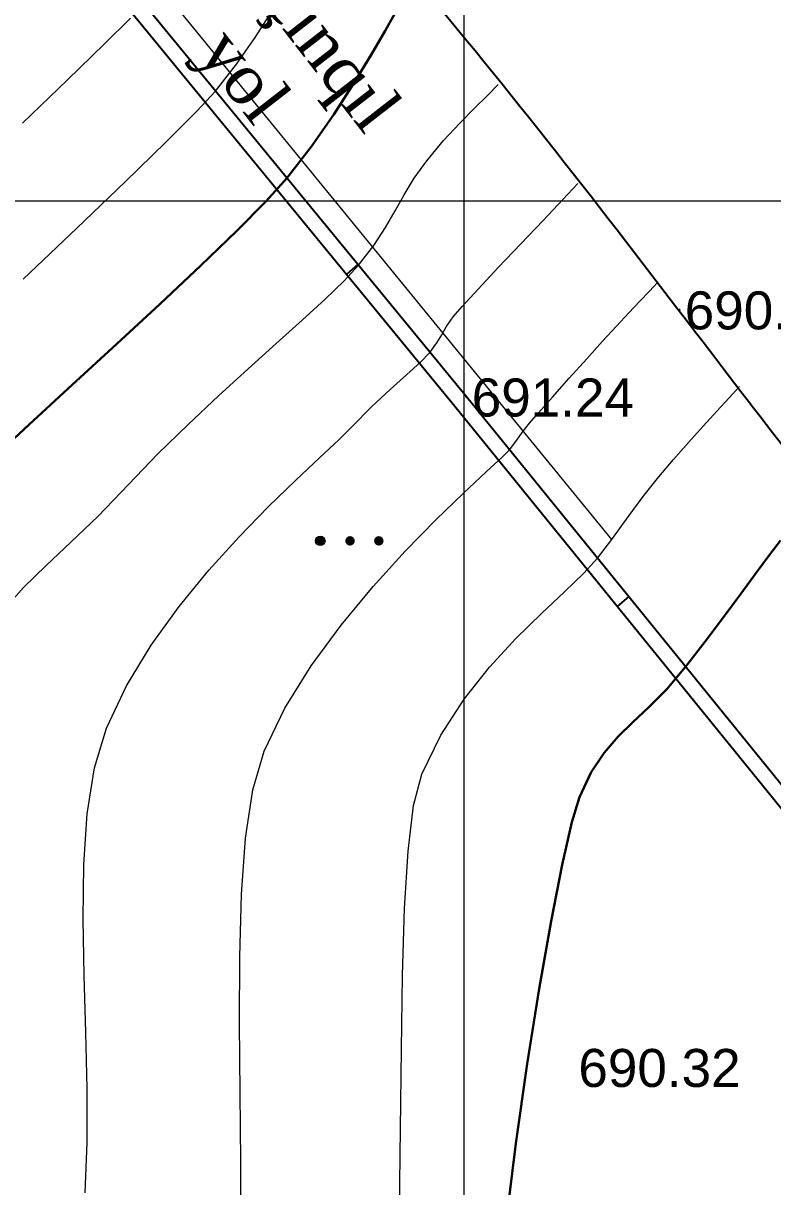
# Model space of a CAD drawing. Header units: feet. Extents: x 3381 to 683784, y 675186 to 4376258.
# Drawn here: x 683398.51 to 683418.24, y 4375812.39 to 4375843 of the extents above; entities that cross this region are included whole.
import ezdxf

# ---------------------------------------------------------------- set-up
doc = ezdxf.new("R2010")
doc.units = ezdxf.units.FT
doc.header["$MEASUREMENT"] = 0
doc.header["$PDMODE"] = 34
doc.header["$PDSIZE"] = 0.01
doc.layers.get('0').update_dxf_attribs({"linetype": 'CONTINUOUS'})
for name, color, linetype in [('0_Point_Height', 2, 'CONTINUOUS'), ('0_Point_Point', 7, 'CONTINUOUS'), ('col bitkisi', 7, 'CONTINUOUS'), ('Yazilar', 7, 'CONTINUOUS')]:
    doc.layers.add(name, color=color, linetype=linetype)
for name, color, linetype, lineweight in [('ANA HORIZONTAL', 24, 'CONTINUOUS', 30), ('HORIZANTAL', 24, 'CONTINUOUS', 13), ('km setka', 170, 'CONTINUOUS', 15)]:
    doc.layers.add(name, color=color, linetype=linetype, lineweight=lineweight)
doc.styles.get("Standard").update_dxf_attribs({"font": 'arial.ttf', "height": 2})

msp = doc.modelspace()

# ---------------------------------------------------------------- hatches: boundary and pattern name
at = {"layer": 'col bitkisi', "ltscale": 1.5}
h = msp.add_hatch(color=256, dxfattribs=at)
edge = h.paths.add_edge_path()
edge.add_arc((683406.327, 4375829.383), 0.125, 0, 360)
h = msp.add_hatch(color=256, dxfattribs=at)
edge = h.paths.add_edge_path()
edge.add_arc((683407.11, 4375829.383), 0.125, 0, 360)
h = msp.add_hatch(color=256, dxfattribs=at)
edge = h.paths.add_edge_path()
edge.add_arc((683407.868, 4375829.383), 0.125, 0, 360)

# ---------------------------------------------------------------- linework, layer by layer
at = {"linetype": 'Continuous'}
for p, q in [((683407.319, 4375836.651), (683407.014, 4375836.392)), ((683414.446, 4375827.917), (683414.142, 4375827.657))]:
    msp.add_line(p, q, dxfattribs=at)
at = {"linetype": 'Continuous', "elevation": 687.196}
for points in [[(683443.202, 4375792.35), (683419.489, 4375821.711), (683410.178, 4375833.169), (683399.424, 4375846.265), (683395.834, 4375850.559)], [(683442.881, 4375792.111), (683419.178, 4375821.459), (683409.868, 4375832.916), (683399.116, 4375846.01), (683395.492, 4375850.268)]]:
    msp.add_lwpolyline(points, dxfattribs=at)
at = {"color": 7, "lineweight": 18, "elevation": 690.5}
msp.add_lwpolyline([(683414.005, 4375829.418), (683400.127, 4375846.386, 0.310246), (683389.258, 4375849.553), (683368.984, 4375842.876, 0.287294), (683363.558, 4375836.344), (683363.531, 4375836.142)], format="xyb", dxfattribs=at)
at = {"linetype": 'Continuous'}
msp.add_open_spline([(683310.661, 4375992.239), (683312.482, 4375988.769), (683318.788, 4375976.751), (683328.685, 4375958.769), (683342.68, 4375939.505), (683353.451, 4375919.307), (683364.414, 4375901.421), (683373.542, 4375884.018), (683386.957, 4375865.497), (683403.556, 4375851.208), (683415.091, 4375836.371), (683423.022, 4375825.888), (683434.34, 4375813.97), (683442.589, 4375803.278), (683447.033, 4375797.518)], degree=3, knots=[0, 0, 0, 0, 11.75951, 40.72321, 61.46233, 83.054979, 109.290717, 124.392744, 141.962718, 177.533008, 189.558821, 198.276488, 216.955448, 238.768866, 238.768866, 238.768866, 238.768866], dxfattribs=at)
at = {"layer": '0_Point_Point'}
for p in [(683415.785, 4375835.461, 690.862), (683410.178, 4375833.169, 691.244)]:
    msp.add_point(p, dxfattribs=at)
at = {"layer": 'ANA HORIZONTAL', "color": 32, "lineweight": 30, "elevation": 692.5}
msp.add_lwpolyline([(683397.598, 4375831.46), (683398.658, 4375832.438), (683399.797, 4375833.484), (683400.964, 4375834.558), (683402.109, 4375835.619), (683403.18, 4375836.627), (683404.128, 4375837.541), (683404.901, 4375838.321), (683405.45, 4375838.926), (683406.091, 4375839.748), (683406.683, 4375840.597), (683407.212, 4375841.422), (683407.667, 4375842.174), (683408.031, 4375842.802), (683408.293, 4375843.257)], dxfattribs=at)
at = {"layer": 'ANA HORIZONTAL', "color": 16, "lineweight": 30, "elevation": 690}
msp.add_lwpolyline([(683411.214, 4375811.399), (683411.478, 4375813.528), (683411.777, 4375815.624), (683412.091, 4375817.601), (683412.403, 4375819.376), (683412.695, 4375820.863), (683412.95, 4375821.978), (683413.147, 4375822.636), (683413.462, 4375823.294), (683413.8, 4375823.808), (683414.165, 4375824.232), (683414.559, 4375824.617), (683414.985, 4375825.017), (683415.447, 4375825.484), (683415.946, 4375826.071), (683416.458, 4375826.732), (683416.946, 4375827.378), (683417.398, 4375827.986), (683417.806, 4375828.538), (683418.156, 4375829.014), (683418.439, 4375829.392)], dxfattribs=at)
at = {"layer": 'col bitkisi', "lineweight": 13, "ltscale": 1.5}
msp.add_circle((683406.327, 4375829.383), 0.125, dxfattribs=at)
at = {"layer": 'HORIZANTAL', "color": 32, "linetype": 'Continuous', "lineweight": 13}
for points, elevation in [([(683398.486, 4375840.373), (683399.67, 4375841.51), (683400.638, 4375842.449), (683401.33, 4375843.134)], 693.5), ([(683398.506, 4375836.27), (683399.918, 4375837.608), (683401.191, 4375838.826), (683402.265, 4375839.871), (683403.077, 4375840.686), (683403.568, 4375841.218), (683404.118, 4375841.921), (683404.613, 4375842.629), (683405.052, 4375843.311)], 693), ([(683397.976, 4375827.548), (683398.517, 4375828.153), (683399.107, 4375828.734), (683399.757, 4375829.345), (683400.478, 4375830.037), (683401.279, 4375830.866), (683402.05, 4375831.669), (683402.846, 4375832.448), (683403.645, 4375833.197), (683404.426, 4375833.908), (683405.169, 4375834.573), (683405.852, 4375835.186), (683406.455, 4375835.739), (683406.955, 4375836.224), (683407.332, 4375836.634), (683407.735, 4375837.158), (683408.043, 4375837.628), (683408.297, 4375838.066), (683408.536, 4375838.491), (683408.8, 4375838.922), (683409.13, 4375839.381), (683409.574, 4375839.915), (683409.997, 4375840.374), (683410.385, 4375840.767), (683410.727, 4375841.103), (683411.01, 4375841.392)], 692), ([(683400.134, 4375812.231), (683400.191, 4375813.552), (683400.189, 4375814.971), (683400.152, 4375816.449), (683400.108, 4375817.95), (683400.083, 4375819.434), (683400.102, 4375820.864), (683400.194, 4375822.203), (683400.383, 4375823.412), (683400.696, 4375824.453), (683401.228, 4375825.568), (683401.878, 4375826.641), (683402.611, 4375827.659), (683403.392, 4375828.613), (683404.188, 4375829.492), (683404.963, 4375830.286), (683405.682, 4375830.983), (683406.312, 4375831.573), (683406.818, 4375832.045), (683407.165, 4375832.389), (683407.675, 4375832.91), (683408.164, 4375833.366), (683408.603, 4375833.757), (683408.963, 4375834.083), (683409.214, 4375834.343), (683409.399, 4375834.592), (683409.523, 4375834.804), (683409.644, 4375835.017), (683409.823, 4375835.273), (683410.063, 4375835.548), (683410.48, 4375836.002), (683411.014, 4375836.572), (683411.605, 4375837.197), (683412.191, 4375837.816), (683412.712, 4375838.366), (683413.108, 4375838.786)], 691.5), ([(683404.227, 4375811.257), (683404.234, 4375813.047), (683404.219, 4375814.873), (683404.203, 4375816.686), (683404.207, 4375818.437), (683404.253, 4375820.077), (683404.36, 4375821.558), (683404.551, 4375822.831), (683404.847, 4375823.847), (683405.395, 4375824.979), (683406.086, 4375826.093), (683406.875, 4375827.167), (683407.716, 4375828.181), (683408.564, 4375829.113), (683409.373, 4375829.94), (683410.098, 4375830.642), (683410.692, 4375831.197), (683411.111, 4375831.582), (683411.309, 4375831.777), (683411.499, 4375832.029), (683411.645, 4375832.232), (683411.839, 4375832.48), (683412.072, 4375832.753), (683412.439, 4375833.168), (683412.881, 4375833.662), (683413.34, 4375834.171), (683413.759, 4375834.633), (683414.123, 4375835.028), (683414.45, 4375835.379), (683414.741, 4375835.687), (683414.993, 4375835.954), (683415.206, 4375836.18)], 691), ([(683408.415, 4375811.766), (683408.44, 4375813.917), (683408.461, 4375815.999), (683408.491, 4375817.95), (683408.545, 4375819.711), (683408.638, 4375821.22), (683408.784, 4375822.418), (683408.997, 4375823.242), (683409.503, 4375824.275), (683410.112, 4375825.214), (683410.784, 4375826.059), (683411.477, 4375826.812), (683412.149, 4375827.474), (683412.759, 4375828.046), (683413.266, 4375828.529), (683413.628, 4375828.924), (683414.005, 4375829.418), (683414.296, 4375829.818), (683414.559, 4375830.185), (683414.854, 4375830.581), (683415.241, 4375831.067), (683415.628, 4375831.526), (683416.021, 4375831.975), (683416.407, 4375832.402), (683416.77, 4375832.797), (683417.093, 4375833.148), (683417.361, 4375833.443)], 690.5)]:
    msp.add_lwpolyline(points, dxfattribs=dict(at, elevation=elevation))
at = {"layer": 'km setka', "flags": 128}
for points in [[(683410.108, 4375878.782), (683410.108, 4375738.947)], [(683221.337, 4375838.327), (683460.108, 4375838.327)]]:
    msp.add_lwpolyline(points, dxfattribs=at)

# ---------------------------------------------------------------- texts
at = {"layer": '0_Point_Height', "color": 0}
for s, p in [('690.86', (683415.921, 4375834.947, 690.862)), ('691.24', (683410.314, 4375832.655, 691.244)), ('690.32', (683413.121, 4375815.015, 690.322))]:
    msp.add_text(s, height=1, dxfattribs=at).set_placement(p)
at = {"layer": 'Yazilar', "insert": (683405.793, 4375844.365), "char_height": 1.3, "width": 0.10588, "attachment_point": 1, "rotation": 307.8347}
msp.add_mtext('{\\fTimes New Roman|b0|i0|c238|p18;çınqıl yol}', dxfattribs=at)

doc.saveas('drawing.dxf')
